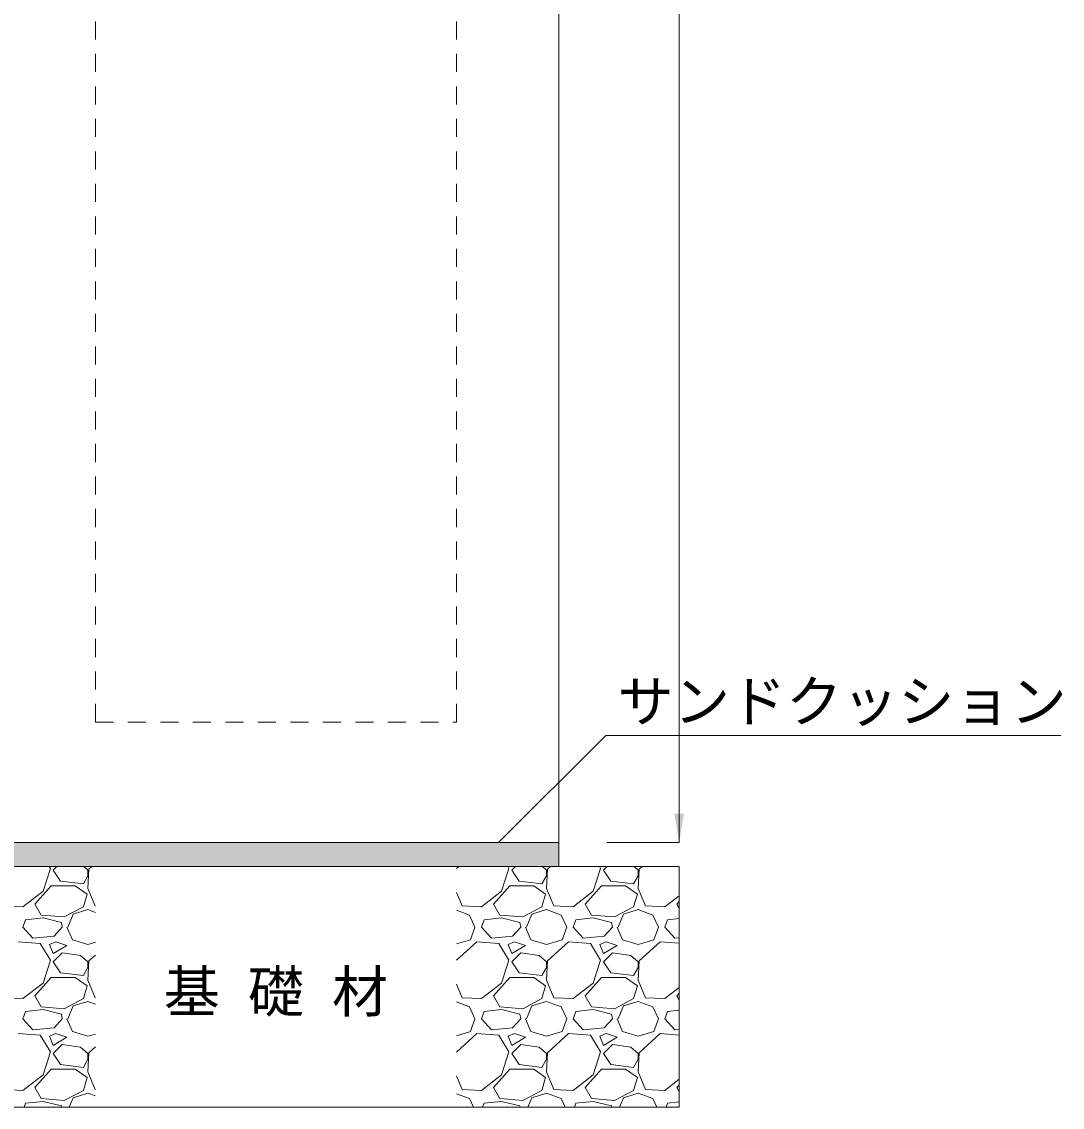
# Model space of a CAD drawing. Units: millimetres at full size, sheet at 1:20; details may follow other scales. Extents: x 0 to 8400, y 0 to 13400.
# Drawn here: x 1264 to 2128, y 2117 to 3019 of the extents above; entities that cross this region are included whole.
import ezdxf
from ezdxf.enums import TextEntityAlignment as Align

# ---------------------------------------------------------------- set-up
doc = ezdxf.new("R2010")
doc.units = ezdxf.units.MM
doc.header["$LTSCALE"] = 20
doc.linetypes.add('USER1', pattern=[1.35, 0.75, -0.6])
doc.layers.add('ハッチング', color=7, linetype='Continuous')
doc.layers.add('文字', color=7, linetype='Continuous')
for name, color, linetype, lineweight in [('ハッチング_基礎', 150, 'Continuous', 5), ('基礎', 3, 'Continuous', 20), ('寸法線', 7, 'Continuous', 13), ('引出線', 4, 'Continuous', 9), ('本体', 2, 'Continuous', 20)]:
    doc.layers.add(name, color=color, linetype=linetype, lineweight=lineweight)
doc.styles.add('ＭＳ ゴシック', font='')
doc.styles.get('ＭＳ ゴシック').set_extended_font_data('MS Gothic')

# ---------------------------------------------------------------- blocks, each defined once
blk = doc.blocks.new('filled_arrow')
at = {"color": 0, "linetype": 'Continuous', "lineweight": -2}
blk.add_solid([(7.5, 1.25), (0, 0), (7.5, -1.25)], dxfattribs=at)

msp = doc.modelspace()

# ---------------------------------------------------------------- hatches: boundary and pattern name
at = {"layer": 'ハッチング'}
msp.add_hatch(color=256, dxfattribs=at).paths.add_polyline_path([(1710, 2317.07), (1710, 2337.07), (1240, 2337.07), (1240, 2317.07)])

# ---------------------------------------------------------------- linework, layer by layer
at = {"layer": 'ハッチング_基礎'}
for p, q in [((1281.47, 2296.5), (1287.57, 2315.55)), ((1287.57, 2315.55), (1286.64, 2317.07)), ((1292.89, 2317.07), (1289.85, 2314.03)), ((1289.85, 2314.03), (1295.95, 2304.89)), ((1315, 2302.6), (1318.81, 2309.46)), ((1318.81, 2314.03), (1315.34, 2317.07)), ((1319.57, 2314.79), (1318.81, 2298.79)), ((1318.81, 2309.46), (1318.81, 2314.03)), ((1322.06, 2317.07), (1319.57, 2314.79)), ((1626.86, 2317.07), (1625, 2315.36)), ((1662.47, 2296.5), (1668.57, 2315.55)), ((1668.57, 2315.55), (1667.64, 2317.07)), ((1673.89, 2317.07), (1670.85, 2314.03)), ((1670.85, 2314.03), (1676.95, 2304.89)), ((1696, 2302.6), (1699.81, 2309.46)), ((1699.81, 2314.03), (1696.34, 2317.07)), ((1700.57, 2314.79), (1699.81, 2298.79)), ((1699.81, 2309.46), (1699.81, 2314.03)), ((1703.06, 2317.07), (1700.57, 2314.79)), ((1738.67, 2296.5), (1744.77, 2315.55)), ((1744.77, 2315.55), (1743.84, 2317.07)), ((1750.09, 2317.07), (1747.05, 2314.03)), ((1747.05, 2314.03), (1753.15, 2304.89)), ((1772.2, 2302.6), (1776.01, 2309.46)), ((1776.01, 2314.03), (1772.54, 2317.07)), ((1776.77, 2314.79), (1776.01, 2298.79)), ((1776.01, 2309.46), (1776.01, 2314.03)), ((1779.26, 2317.07), (1776.77, 2314.79)), ((1274.61, 2285.84), (1288.33, 2301.08)), ((1288.33, 2301.08), (1308.14, 2301.08)), ((1295.95, 2304.89), (1315, 2302.6)), ((1308.14, 2301.08), (1318.05, 2294.22)), ((1655.61, 2285.84), (1669.33, 2301.08)), ((1669.33, 2301.08), (1689.14, 2301.08)), ((1676.95, 2304.89), (1696, 2302.6)), ((1689.14, 2301.08), (1699.05, 2294.22)), ((1731.81, 2285.84), (1745.53, 2301.08)), ((1745.53, 2301.08), (1765.34, 2301.08)), ((1753.15, 2304.89), (1772.2, 2302.6)), ((1765.34, 2301.08), (1775.25, 2294.22)), ((1264.71, 2283.55), (1281.47, 2296.5)), ((1318.05, 2294.22), (1315, 2283.55)), ((1318.81, 2298.79), (1324.91, 2284.31)), ((1625, 2295.49), (1629.71, 2284.31)), ((1645.71, 2283.55), (1662.47, 2296.5)), ((1699.05, 2294.22), (1696, 2283.55)), ((1699.81, 2298.79), (1705.91, 2284.31)), ((1721.91, 2283.55), (1738.67, 2296.5)), ((1775.25, 2294.22), (1772.2, 2283.55)), ((1776.01, 2298.79), (1782.11, 2284.31)), ((1798.11, 2283.55), (1810, 2292.74)), ((1248.71, 2284.31), (1264.71, 2283.55)), ((1279.95, 2276.69), (1274.61, 2285.84)), ((1315, 2283.55), (1299, 2275.17)), ((1324.91, 2284.31), (1325, 2284.31)), ((1629.71, 2284.31), (1645.71, 2283.55)), ((1660.95, 2276.69), (1655.61, 2285.84)), ((1696, 2283.55), (1680, 2275.17)), ((1705.91, 2284.31), (1721.91, 2283.55)), ((1737.15, 2276.69), (1731.81, 2285.84)), ((1772.2, 2283.55), (1756.2, 2275.17)), ((1782.11, 2284.31), (1798.11, 2283.55)), ((1808.01, 2285.84), (1810, 2288.04)), ((1810, 2282.43), (1808.01, 2285.84)), ((1264.71, 2266.79), (1266.99, 2272.88)), ((1281.47, 2274.41), (1266.99, 2272.88)), ((1299, 2275.17), (1279.95, 2276.69)), ((1296.71, 2270.6), (1281.47, 2274.41)), ((1302.05, 2266.79), (1306.62, 2277.45)), ((1306.62, 2277.45), (1318.81, 2281.26)), ((1318.81, 2281.26), (1325, 2278.94)), ((1625, 2280.74), (1635.8, 2276.69)), ((1635.8, 2276.69), (1640.37, 2266.79)), ((1645.71, 2266.79), (1647.99, 2272.88)), ((1662.47, 2274.41), (1647.99, 2272.88)), ((1680, 2275.17), (1660.95, 2276.69)), ((1677.71, 2270.6), (1662.47, 2274.41)), ((1683.05, 2266.79), (1687.62, 2277.45)), ((1687.62, 2277.45), (1699.81, 2281.26)), ((1699.81, 2281.26), (1712, 2276.69)), ((1712, 2276.69), (1716.57, 2266.79)), ((1721.91, 2266.79), (1724.19, 2272.88)), ((1738.67, 2274.41), (1724.19, 2272.88)), ((1756.2, 2275.17), (1737.15, 2276.69)), ((1753.91, 2270.6), (1738.67, 2274.41)), ((1759.25, 2266.79), (1763.82, 2277.45)), ((1763.82, 2277.45), (1776.01, 2281.26)), ((1776.01, 2281.26), (1788.2, 2276.69)), ((1788.2, 2276.69), (1792.77, 2266.79)), ((1798.11, 2266.79), (1800.39, 2272.88)), ((1810, 2273.89), (1800.39, 2272.88)), ((1273.09, 2257.64), (1264.71, 2266.79)), ((1297.47, 2266.79), (1290.62, 2259.17)), ((1297.47, 2266.79), (1296.71, 2270.6)), ((1301.28, 2266.79), (1305.86, 2256.12)), ((1636.56, 2256.12), (1640.37, 2266.79)), ((1654.09, 2257.64), (1645.71, 2266.79)), ((1678.47, 2266.79), (1671.62, 2259.17)), ((1678.47, 2266.79), (1677.71, 2270.6)), ((1682.28, 2266.79), (1686.86, 2256.12)), ((1712.76, 2256.12), (1716.57, 2266.79)), ((1730.29, 2257.64), (1721.91, 2266.79)), ((1754.67, 2266.79), (1747.82, 2259.17)), ((1754.67, 2266.79), (1753.91, 2270.6)), ((1758.48, 2266.79), (1763.06, 2256.12)), ((1788.96, 2256.12), (1792.77, 2266.79)), ((1806.49, 2257.64), (1798.11, 2266.79)), ((1279.19, 2253.07), (1260.9, 2254.59)), ((1290.62, 2259.17), (1273.09, 2257.64)), ((1292.14, 2254.59), (1286.81, 2252.31)), ((1301.28, 2251.55), (1292.14, 2254.59)), ((1305.86, 2256.12), (1318.81, 2252.31)), ((1625, 2252.72), (1636.56, 2256.12)), ((1641.9, 2254.59), (1625, 2239.16)), ((1660.19, 2253.07), (1641.9, 2254.59)), ((1671.62, 2259.17), (1654.09, 2257.64)), ((1673.14, 2254.59), (1667.81, 2252.31)), ((1682.28, 2251.55), (1673.14, 2254.59)), ((1686.86, 2256.12), (1699.81, 2252.31)), ((1699.81, 2252.31), (1712.76, 2256.12)), ((1718.1, 2254.59), (1700.57, 2238.59)), ((1736.39, 2253.07), (1718.1, 2254.59)), ((1747.82, 2259.17), (1730.29, 2257.64)), ((1749.34, 2254.59), (1744.01, 2252.31)), ((1758.48, 2251.55), (1749.34, 2254.59)), ((1763.06, 2256.12), (1776.01, 2252.31)), ((1776.01, 2252.31), (1788.96, 2256.12)), ((1794.3, 2254.59), (1776.77, 2238.59)), ((1810, 2253.28), (1794.3, 2254.59)), ((1810, 2257.95), (1806.49, 2257.64)), ((1287.57, 2239.35), (1279.19, 2253.07)), ((1286.81, 2252.31), (1289.85, 2244.69)), ((1289.85, 2244.69), (1301.28, 2251.55)), ((1297.47, 2245.45), (1289.85, 2237.83)), ((1312.71, 2243.16), (1297.47, 2245.45)), ((1318.81, 2252.31), (1325, 2254.13)), ((1668.57, 2239.35), (1660.19, 2253.07)), ((1667.81, 2252.31), (1670.85, 2244.69)), ((1670.85, 2244.69), (1682.28, 2251.55)), ((1678.47, 2245.45), (1670.85, 2237.83)), ((1693.71, 2243.16), (1678.47, 2245.45)), ((1744.77, 2239.35), (1736.39, 2253.07)), ((1744.01, 2252.31), (1747.05, 2244.69)), ((1747.05, 2244.69), (1758.48, 2251.55)), ((1754.67, 2245.45), (1747.05, 2237.83)), ((1769.91, 2243.16), (1754.67, 2245.45)), ((1281.47, 2220.3), (1287.57, 2239.35)), ((1289.85, 2237.83), (1295.95, 2228.69)), ((1318.81, 2237.83), (1312.71, 2243.16)), ((1319.57, 2238.59), (1318.81, 2222.59)), ((1318.81, 2233.26), (1318.81, 2237.83)), ((1325, 2243.55), (1319.57, 2238.59)), ((1662.47, 2220.3), (1668.57, 2239.35)), ((1670.85, 2237.83), (1676.95, 2228.69)), ((1699.81, 2237.83), (1693.71, 2243.16)), ((1700.57, 2238.59), (1699.81, 2222.59)), ((1699.81, 2233.26), (1699.81, 2237.83)), ((1738.67, 2220.3), (1744.77, 2239.35)), ((1747.05, 2237.83), (1753.15, 2228.69)), ((1776.01, 2237.83), (1769.91, 2243.16)), ((1776.77, 2238.59), (1776.01, 2222.59)), ((1776.01, 2233.26), (1776.01, 2237.83)), ((1295.95, 2228.69), (1315, 2226.4)), ((1315, 2226.4), (1318.81, 2233.26)), ((1676.95, 2228.69), (1696, 2226.4)), ((1696, 2226.4), (1699.81, 2233.26)), ((1753.15, 2228.69), (1772.2, 2226.4)), ((1772.2, 2226.4), (1776.01, 2233.26)), ((1264.71, 2207.35), (1281.47, 2220.3)), ((1274.61, 2209.64), (1288.33, 2224.88)), ((1288.33, 2224.88), (1308.14, 2224.88)), ((1308.14, 2224.88), (1318.05, 2218.02)), ((1318.81, 2222.59), (1324.91, 2208.11)), ((1625, 2219.29), (1629.71, 2208.11)), ((1645.71, 2207.35), (1662.47, 2220.3)), ((1655.61, 2209.64), (1669.33, 2224.88)), ((1669.33, 2224.88), (1689.14, 2224.88)), ((1689.14, 2224.88), (1699.05, 2218.02)), ((1699.81, 2222.59), (1705.91, 2208.11)), ((1721.91, 2207.35), (1738.67, 2220.3)), ((1731.81, 2209.64), (1745.53, 2224.88)), ((1745.53, 2224.88), (1765.34, 2224.88)), ((1765.34, 2224.88), (1775.25, 2218.02)), ((1776.01, 2222.59), (1782.11, 2208.11)), ((1279.95, 2200.49), (1274.61, 2209.64)), ((1318.05, 2218.02), (1315, 2207.35)), ((1660.95, 2200.49), (1655.61, 2209.64)), ((1699.05, 2218.02), (1696, 2207.35)), ((1737.15, 2200.49), (1731.81, 2209.64)), ((1775.25, 2218.02), (1772.2, 2207.35)), ((1798.11, 2207.35), (1810, 2216.54)), ((1808.01, 2209.64), (1810, 2211.84)), ((1810, 2206.23), (1808.01, 2209.64)), ((1248.71, 2208.11), (1264.71, 2207.35)), ((1299, 2198.97), (1279.95, 2200.49)), ((1315, 2207.35), (1299, 2198.97)), ((1302.05, 2190.59), (1306.62, 2201.25)), ((1306.62, 2201.25), (1318.81, 2205.06)), ((1318.81, 2205.06), (1325, 2202.74)), ((1324.91, 2208.11), (1325, 2208.11)), ((1625, 2204.54), (1635.8, 2200.49)), ((1629.71, 2208.11), (1645.71, 2207.35)), ((1635.8, 2200.49), (1640.37, 2190.59)), ((1680, 2198.97), (1660.95, 2200.49)), ((1696, 2207.35), (1680, 2198.97)), ((1683.05, 2190.59), (1687.62, 2201.25)), ((1687.62, 2201.25), (1699.81, 2205.06)), ((1699.81, 2205.06), (1712, 2200.49)), ((1705.91, 2208.11), (1721.91, 2207.35)), ((1712, 2200.49), (1716.57, 2190.59)), ((1756.2, 2198.97), (1737.15, 2200.49)), ((1772.2, 2207.35), (1756.2, 2198.97)), ((1759.25, 2190.59), (1763.82, 2201.25)), ((1763.82, 2201.25), (1776.01, 2205.06)), ((1776.01, 2205.06), (1788.2, 2200.49)), ((1782.11, 2208.11), (1798.11, 2207.35)), ((1788.2, 2200.49), (1792.77, 2190.59)), ((1264.71, 2190.59), (1266.99, 2196.68)), ((1281.47, 2198.21), (1266.99, 2196.68)), ((1296.71, 2194.4), (1281.47, 2198.21)), ((1297.47, 2190.59), (1296.71, 2194.4)), ((1645.71, 2190.59), (1647.99, 2196.68)), ((1662.47, 2198.21), (1647.99, 2196.68)), ((1677.71, 2194.4), (1662.47, 2198.21)), ((1678.47, 2190.59), (1677.71, 2194.4)), ((1721.91, 2190.59), (1724.19, 2196.68)), ((1738.67, 2198.21), (1724.19, 2196.68)), ((1753.91, 2194.4), (1738.67, 2198.21)), ((1754.67, 2190.59), (1753.91, 2194.4)), ((1798.11, 2190.59), (1800.39, 2196.68)), ((1810, 2197.69), (1800.39, 2196.68)), ((1273.09, 2181.44), (1264.71, 2190.59)), ((1290.62, 2182.97), (1273.09, 2181.44)), ((1297.47, 2190.59), (1290.62, 2182.97)), ((1301.28, 2190.59), (1305.86, 2179.92)), ((1636.56, 2179.92), (1640.37, 2190.59)), ((1654.09, 2181.44), (1645.71, 2190.59)), ((1671.62, 2182.97), (1654.09, 2181.44)), ((1678.47, 2190.59), (1671.62, 2182.97)), ((1682.28, 2190.59), (1686.86, 2179.92)), ((1712.76, 2179.92), (1716.57, 2190.59)), ((1730.29, 2181.44), (1721.91, 2190.59)), ((1747.82, 2182.97), (1730.29, 2181.44)), ((1754.67, 2190.59), (1747.82, 2182.97)), ((1758.48, 2190.59), (1763.06, 2179.92)), ((1788.96, 2179.92), (1792.77, 2190.59)), ((1806.49, 2181.44), (1798.11, 2190.59)), ((1279.19, 2176.87), (1260.9, 2178.39)), ((1287.57, 2163.15), (1279.19, 2176.87)), ((1292.14, 2178.39), (1286.81, 2176.11)), ((1286.81, 2176.11), (1289.85, 2168.49)), ((1289.85, 2168.49), (1301.28, 2175.35)), ((1301.28, 2175.35), (1292.14, 2178.39)), ((1305.86, 2179.92), (1318.81, 2176.11)), ((1318.81, 2176.11), (1325, 2177.93)), ((1625, 2176.52), (1636.56, 2179.92)), ((1641.9, 2178.39), (1625, 2162.96)), ((1660.19, 2176.87), (1641.9, 2178.39)), ((1668.57, 2163.15), (1660.19, 2176.87)), ((1673.14, 2178.39), (1667.81, 2176.11)), ((1667.81, 2176.11), (1670.85, 2168.49)), ((1670.85, 2168.49), (1682.28, 2175.35)), ((1682.28, 2175.35), (1673.14, 2178.39)), ((1686.86, 2179.92), (1699.81, 2176.11)), ((1699.81, 2176.11), (1712.76, 2179.92)), ((1718.1, 2178.39), (1700.57, 2162.39)), ((1736.39, 2176.87), (1718.1, 2178.39)), ((1744.77, 2163.15), (1736.39, 2176.87)), ((1749.34, 2178.39), (1744.01, 2176.11)), ((1744.01, 2176.11), (1747.05, 2168.49)), ((1747.05, 2168.49), (1758.48, 2175.35)), ((1758.48, 2175.35), (1749.34, 2178.39)), ((1763.06, 2179.92), (1776.01, 2176.11)), ((1776.01, 2176.11), (1788.96, 2179.92)), ((1794.3, 2178.39), (1776.77, 2162.39)), ((1810, 2177.08), (1794.3, 2178.39)), ((1810, 2181.75), (1806.49, 2181.44)), ((1297.47, 2169.25), (1289.85, 2161.63)), ((1312.71, 2166.96), (1297.47, 2169.25)), ((1318.81, 2161.63), (1312.71, 2166.96)), ((1325, 2167.35), (1319.57, 2162.39)), ((1678.47, 2169.25), (1670.85, 2161.63)), ((1693.71, 2166.96), (1678.47, 2169.25)), ((1699.81, 2161.63), (1693.71, 2166.96)), ((1754.67, 2169.25), (1747.05, 2161.63)), ((1769.91, 2166.96), (1754.67, 2169.25)), ((1776.01, 2161.63), (1769.91, 2166.96)), ((1281.47, 2144.1), (1287.57, 2163.15)), ((1289.85, 2161.63), (1295.95, 2152.49)), ((1315, 2150.2), (1318.81, 2157.06)), ((1319.57, 2162.39), (1318.81, 2146.39)), ((1318.81, 2157.06), (1318.81, 2161.63)), ((1662.47, 2144.1), (1668.57, 2163.15)), ((1670.85, 2161.63), (1676.95, 2152.49)), ((1696, 2150.2), (1699.81, 2157.06)), ((1700.57, 2162.39), (1699.81, 2146.39)), ((1699.81, 2157.06), (1699.81, 2161.63)), ((1738.67, 2144.1), (1744.77, 2163.15)), ((1747.05, 2161.63), (1753.15, 2152.49)), ((1772.2, 2150.2), (1776.01, 2157.06)), ((1776.77, 2162.39), (1776.01, 2146.39)), ((1776.01, 2157.06), (1776.01, 2161.63)), ((1274.61, 2133.44), (1288.33, 2148.68)), ((1288.33, 2148.68), (1308.14, 2148.68)), ((1295.95, 2152.49), (1315, 2150.2)), ((1308.14, 2148.68), (1318.05, 2141.82)), ((1318.81, 2146.39), (1324.91, 2131.91)), ((1655.61, 2133.44), (1669.33, 2148.68)), ((1669.33, 2148.68), (1689.14, 2148.68)), ((1676.95, 2152.49), (1696, 2150.2)), ((1689.14, 2148.68), (1699.05, 2141.82)), ((1699.81, 2146.39), (1705.91, 2131.91)), ((1731.81, 2133.44), (1745.53, 2148.68)), ((1745.53, 2148.68), (1765.34, 2148.68)), ((1753.15, 2152.49), (1772.2, 2150.2)), ((1765.34, 2148.68), (1775.25, 2141.82)), ((1776.01, 2146.39), (1782.11, 2131.91)), ((1264.71, 2131.15), (1281.47, 2144.1)), ((1318.05, 2141.82), (1315, 2131.15)), ((1625, 2143.09), (1629.71, 2131.91)), ((1645.71, 2131.15), (1662.47, 2144.1)), ((1699.05, 2141.82), (1696, 2131.15)), ((1721.91, 2131.15), (1738.67, 2144.1)), ((1775.25, 2141.82), (1772.2, 2131.15)), ((1798.11, 2131.15), (1810, 2140.34)), ((1248.71, 2131.91), (1264.71, 2131.15)), ((1279.95, 2124.29), (1274.61, 2133.44)), ((1315, 2131.15), (1299, 2122.77)), ((1306.62, 2125.05), (1318.81, 2128.86)), ((1318.81, 2128.86), (1325, 2126.54)), ((1324.91, 2131.91), (1325, 2131.91)), ((1625, 2128.34), (1635.8, 2124.29)), ((1629.71, 2131.91), (1645.71, 2131.15)), ((1660.95, 2124.29), (1655.61, 2133.44)), ((1696, 2131.15), (1680, 2122.77)), ((1687.62, 2125.05), (1699.81, 2128.86)), ((1699.81, 2128.86), (1712, 2124.29)), ((1705.91, 2131.91), (1721.91, 2131.15)), ((1737.15, 2124.29), (1731.81, 2133.44)), ((1772.2, 2131.15), (1756.2, 2122.77)), ((1763.82, 2125.05), (1776.01, 2128.86)), ((1776.01, 2128.86), (1788.2, 2124.29)), ((1782.11, 2131.91), (1798.11, 2131.15)), ((1808.01, 2133.44), (1810, 2135.64)), ((1810, 2130.03), (1808.01, 2133.44)), ((1265.71, 2117.07), (1266.99, 2120.48)), ((1281.47, 2122.01), (1266.99, 2120.48)), ((1299, 2122.77), (1279.95, 2124.29)), ((1296.71, 2118.2), (1281.47, 2122.01)), ((1303.2, 2117.07), (1306.62, 2125.05)), ((1635.8, 2124.29), (1639.14, 2117.07)), ((1646.71, 2117.07), (1647.99, 2120.48)), ((1662.47, 2122.01), (1647.99, 2120.48)), ((1680, 2122.77), (1660.95, 2124.29)), ((1677.71, 2118.2), (1662.47, 2122.01)), ((1684.2, 2117.07), (1687.62, 2125.05)), ((1712, 2124.29), (1715.34, 2117.07)), ((1722.91, 2117.07), (1724.19, 2120.48)), ((1738.67, 2122.01), (1724.19, 2120.48)), ((1756.2, 2122.77), (1737.15, 2124.29)), ((1753.91, 2118.2), (1738.67, 2122.01)), ((1760.4, 2117.07), (1763.82, 2125.05)), ((1788.2, 2124.29), (1791.54, 2117.07)), ((1799.11, 2117.07), (1800.39, 2120.48)), ((1810, 2121.49), (1800.39, 2120.48)), ((1296.94, 2117.07), (1296.71, 2118.2)), ((1677.94, 2117.07), (1677.71, 2118.2)), ((1754.14, 2117.07), (1753.91, 2118.2))]:
    msp.add_line(p, q, dxfattribs=at)
at = {"layer": '基礎', "lineweight": 13}
for p, q in [((1710, 2337.07), (1710, 2317.07)), ((1140, 2317.07), (1810, 2317.07)), ((1810, 2317.07), (1810, 2117.07)), ((1140, 2117.07), (1810, 2117.07))]:
    msp.add_line(p, q, dxfattribs=at)
at = {"layer": '寸法線'}
for p in [(1810, 3787.07), (1750, 2337.07)]:
    msp.add_line(p, (1810, 2337.07), dxfattribs=at)
at = {"layer": '引出線'}
msp.add_lwpolyline([(1660, 2337.07), (1748.95, 2426.02), (2127.18, 2426.02)], dxfattribs=at)
at = {"layer": '本体'}
for p, q in [((1710, 2337.07), (1710, 3787.07)), ((1240, 2337.07), (1710, 2337.07))]:
    msp.add_line(p, q, dxfattribs=at)
at = {"layer": '本体', "linetype": 'USER1', "lineweight": 15}
for p, q in [((1325, 2437.07), (1325, 3157.59)), ((1625, 2437.07), (1625, 3157.59)), ((1325, 2437.07), (1625, 2437.07))]:
    msp.add_line(p, q, dxfattribs=at)

# ---------------------------------------------------------------- block references
at = {"layer": '寸法線', "xscale": 3.2, "yscale": 3.2, "rotation": 90}
msp.add_blockref('filled_arrow', (1810, 2337.07), dxfattribs=at)
at = {"layer": '引出線', "xscale": 0.133, "yscale": 0.133, "rotation": 45}
msp.add_blockref('filled_arrow', (1660, 2337.07), dxfattribs=at)

# ---------------------------------------------------------------- texts
at = {"layer": '引出線', "style": 'ＭＳ ゴシック'}
msp.add_text('サンドクッション', height=34.18, dxfattribs=at).set_placement((1758.95, 2471.41), align=Align.TOP_LEFT)
at = {"layer": '文字', "style": 'ＭＳ ゴシック'}
msp.add_text('基 礎 材', height=34.18, dxfattribs=at).set_placement((1475, 2213.22), align=Align.MIDDLE_CENTER)

doc.saveas('drawing.dxf')
